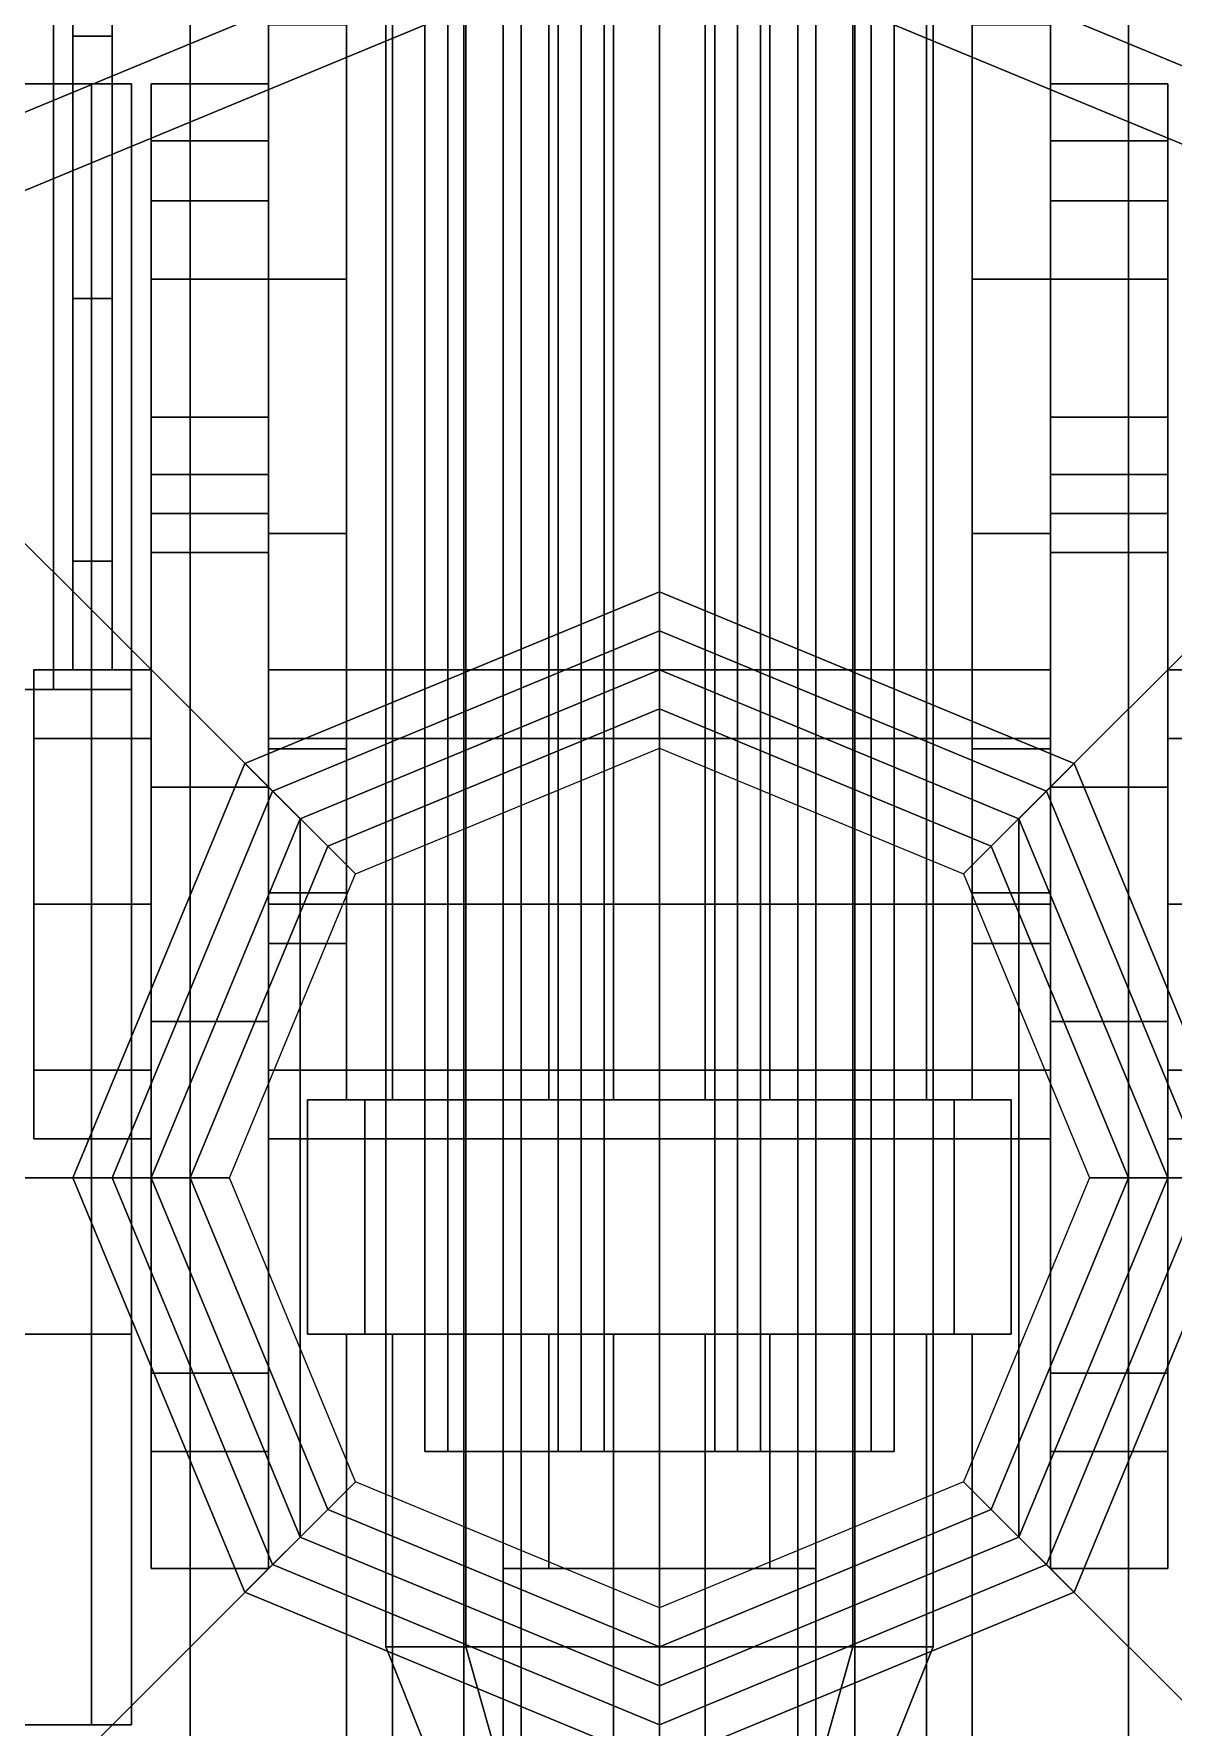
# Model space of a CAD drawing. Header units: millimetres. Extents: x -2.4 to 2.4, y -20 to 53.1.
# Drawn here: x -0.16 to 0.1314, y 14.0794 to 14.5128 of the extents above; entities that cross this region are included whole.
import ezdxf

# ---------------------------------------------------------------- set-up
doc = ezdxf.new("R2010")
doc.units = ezdxf.units.MM
for name, color, linetype in [('gun', 1, 'Continuous'), ('sleeve', 5, 'Continuous'), ('superstructure', 3, 'Continuous'), ('turret', 2, 'Continuous')]:
    doc.layers.add(name, color=color, linetype=linetype)

msp = doc.modelspace()

# ---------------------------------------------------------------- linework, layer by layer
for points in [[(-0.16, 17.09, -0.27), (-0.09, 17.09, -0.49), (-0.76, 12.85, -0.49), (-1.04, 12.85, -0.27)], [(-0.09, 17.09, -0.49), (-0.04, 17.09, -0.71), (-0.47, 12.85, -0.71), (-0.76, 12.85, -0.49)], [(-0.04, 17.09, -0.71), (-0.1, 17.09, -0.83), (-0.22, 12.85, -0.9), (-0.47, 12.85, -0.71)], [(-0.1, 17.09, -0.83), (-0.12, 17.09, -0.94), (-0.12, 12.85, -0.99), (-0.22, 12.85, -0.9)], [(-0.12, 17.09, -0.94), (0, 17.09, -1.07), (0, 12.85, -1.01), (-0.12, 12.85, -0.99)], [(0.12, 12.85, -0.99), (0, 12.85, -1.01), (0, 17.09, -1.07), (0.12, 17.09, -0.94)], [(0.76, 12.85, -0.49), (0.47, 12.85, -0.71), (0.04, 17.09, -0.71), (0.09, 17.09, -0.49)], [(0.47, 12.85, -0.71), (0.22, 12.85, -0.9), (0.1, 17.09, -0.83), (0.04, 17.09, -0.71)], [(1.04, 12.85, -0.27), (0.76, 12.85, -0.49), (0.09, 17.09, -0.49), (0.16, 17.09, -0.27)], [(0.22, 12.85, -0.9), (0.12, 12.85, -0.99), (0.12, 17.09, -0.94), (0.1, 17.09, -0.83)]]:
    msp.add_3dface(points)
at = {"color": 2}
for points in [[(0, 17.09, 1.44), (-0.5, 17.09, 1.44), (-0.67, 12.85, 1.55), (0, 12.85, 1.55)], [(0, 12.85, 1.55), (0.67, 12.85, 1.55), (0.5, 17.09, 1.44), (0, 17.09, 1.44)]]:
    msp.add_3dface(points, dxfattribs=at)
at = {"layer": 'gun'}
for points in [[(-0.05414, 14.15, 2.48586), (-0.06, 14.15, 2.5), (-0.06, 14.69, 2.5), (-0.05414, 14.69, 2.48586)], [(-0.06, 14.15, 2.5), (-0.05414, 14.15, 2.51414), (-0.05414, 14.69, 2.51414), (-0.06, 14.69, 2.5)], [(-0.04, 14.15, 2.48), (-0.05414, 14.15, 2.48586), (-0.05414, 14.69, 2.48586), (-0.04, 14.69, 2.48)], [(-0.05414, 14.15, 2.51414), (-0.04, 14.15, 2.52), (-0.04, 14.69, 2.52), (-0.05414, 14.69, 2.51414)], [(-0.03536, 14.05, 2.56464), (-0.05, 14.05, 2.6), (-0.05, 14.69, 2.6), (-0.03536, 14.69, 2.56464)], [(-0.05, 14.05, 2.6), (-0.03536, 14.05, 2.63536), (-0.03536, 14.69, 2.63536), (-0.05, 14.69, 2.6)], [(-0.02586, 14.15, 2.48586), (-0.04, 14.15, 2.48), (-0.04, 14.69, 2.48), (-0.02586, 14.69, 2.48586)], [(-0.04, 14.15, 2.52), (-0.02586, 14.15, 2.51414), (-0.02586, 14.69, 2.51414), (-0.04, 14.69, 2.52)], [(0, 14.05, 2.55), (-0.03536, 14.05, 2.56464), (-0.03536, 14.69, 2.56464), (0, 14.69, 2.55)], [(-0.03536, 14.05, 2.63536), (0, 14.05, 2.65), (0, 14.69, 2.65), (-0.03536, 14.69, 2.63536)], [(-0.02, 14.15, 2.5), (-0.02586, 14.15, 2.48586), (-0.02586, 14.69, 2.48586), (-0.02, 14.69, 2.5)], [(-0.02586, 14.15, 2.51414), (-0.02, 14.15, 2.5), (-0.02, 14.69, 2.5), (-0.02586, 14.69, 2.51414)], [(-0.01414, 14.15, 2.69586), (-0.02, 14.15, 2.71), (-0.02, 14.69, 2.71), (-0.01414, 14.69, 2.69586)], [(-0.02, 14.15, 2.71), (-0.01414, 14.15, 2.72414), (-0.01414, 14.69, 2.72414), (-0.02, 14.69, 2.71)], [(0, 14.15, 2.69), (-0.01414, 14.15, 2.69586), (-0.01414, 14.69, 2.69586), (0, 14.69, 2.69)], [(-0.01414, 14.15, 2.72414), (0, 14.15, 2.73), (0, 14.69, 2.73), (-0.01414, 14.69, 2.72414)], [(0.03536, 14.05, 2.56464), (0, 14.05, 2.55), (0, 14.69, 2.55), (0.03536, 14.69, 2.56464)], [(0, 14.05, 2.65), (0.03536, 14.05, 2.63536), (0.03536, 14.69, 2.63536), (0, 14.69, 2.65)], [(0.01414, 14.15, 2.69586), (0, 14.15, 2.69), (0, 14.69, 2.69), (0.01414, 14.69, 2.69586)], [(0, 14.15, 2.73), (0.01414, 14.15, 2.72414), (0.01414, 14.69, 2.72414), (0, 14.69, 2.73)], [(0.02, 14.15, 2.71), (0.01414, 14.15, 2.69586), (0.01414, 14.69, 2.69586), (0.02, 14.69, 2.71)], [(0.01414, 14.15, 2.72414), (0.02, 14.15, 2.71), (0.02, 14.69, 2.71), (0.01414, 14.69, 2.72414)], [(0.02586, 14.15, 2.48586), (0.02, 14.15, 2.5), (0.02, 14.69, 2.5), (0.02586, 14.69, 2.48586)], [(0.02, 14.15, 2.5), (0.02586, 14.15, 2.51414), (0.02586, 14.69, 2.51414), (0.02, 14.69, 2.5)], [(0.04, 14.15, 2.48), (0.02586, 14.15, 2.48586), (0.02586, 14.69, 2.48586), (0.04, 14.69, 2.48)], [(0.02586, 14.15, 2.51414), (0.04, 14.15, 2.52), (0.04, 14.69, 2.52), (0.02586, 14.69, 2.51414)], [(0.05, 14.05, 2.6), (0.03536, 14.05, 2.56464), (0.03536, 14.69, 2.56464), (0.05, 14.69, 2.6)], [(0.03536, 14.05, 2.63536), (0.05, 14.05, 2.6), (0.05, 14.69, 2.6), (0.03536, 14.69, 2.63536)], [(0.05414, 14.15, 2.48586), (0.04, 14.15, 2.48), (0.04, 14.69, 2.48), (0.05414, 14.69, 2.48586)], [(0.04, 14.15, 2.52), (0.05414, 14.15, 2.51414), (0.05414, 14.69, 2.51414), (0.04, 14.69, 2.52)], [(0.06, 14.15, 2.5), (0.05414, 14.15, 2.48586), (0.05414, 14.69, 2.48586), (0.06, 14.69, 2.5)], [(0.05414, 14.15, 2.51414), (0.06, 14.15, 2.5), (0.06, 14.69, 2.5), (0.05414, 14.69, 2.51414)]]:
    msp.add_3dface(points, dxfattribs=at)
at = {"layer": 'sleeve'}
for points in [[(-0.06828, 14.24, 2.47172), (-0.08, 14.24, 2.5), (-0.08, 14.69, 2.5), (-0.06828, 14.69, 2.47172)], [(-0.08, 14.24, 2.5), (-0.06828, 14.24, 2.52828), (-0.06828, 14.69, 2.52828), (-0.08, 14.69, 2.5)], [(-0.0495, 14.1, 2.5505), (-0.07, 14.1, 2.6), (-0.07, 14.69, 2.6), (-0.0495, 14.69, 2.5505)], [(-0.07, 14.1, 2.6), (-0.0495, 14.1, 2.6495), (-0.0495, 14.69, 2.6495), (-0.07, 14.69, 2.6)], [(-0.04, 14.24, 2.46), (-0.06828, 14.24, 2.47172), (-0.06828, 14.69, 2.47172), (-0.04, 14.69, 2.46)], [(-0.06828, 14.24, 2.52828), (-0.04, 14.24, 2.54), (-0.04, 14.69, 2.54), (-0.06828, 14.69, 2.52828)], [(0, 14.1, 2.53), (-0.0495, 14.1, 2.5505), (-0.0495, 14.69, 2.5505), (0, 14.69, 2.53)], [(-0.0495, 14.1, 2.6495), (0, 14.1, 2.67), (0, 14.69, 2.67), (-0.0495, 14.69, 2.6495)], [(-0.01172, 14.24, 2.47172), (-0.04, 14.24, 2.46), (-0.04, 14.69, 2.46), (-0.01172, 14.69, 2.47172)], [(-0.04, 14.24, 2.54), (-0.01172, 14.24, 2.52828), (-0.01172, 14.69, 2.52828), (-0.04, 14.69, 2.54)], [(-0.02828, 14.24, 2.68172), (-0.04, 14.24, 2.71), (-0.04, 14.69, 2.71), (-0.02828, 14.69, 2.68172)], [(-0.04, 14.24, 2.71), (-0.02828, 14.24, 2.73828), (-0.02828, 14.69, 2.73828), (-0.04, 14.69, 2.71)], [(0, 14.24, 2.67), (-0.02828, 14.24, 2.68172), (-0.02828, 14.69, 2.68172), (0, 14.69, 2.67)], [(-0.02828, 14.24, 2.73828), (0, 14.24, 2.75), (0, 14.69, 2.75), (-0.02828, 14.69, 2.73828)], [(0, 14.24, 2.5), (-0.01172, 14.24, 2.47172), (-0.01172, 14.69, 2.47172), (0, 14.69, 2.5)], [(-0.01172, 14.24, 2.52828), (0, 14.24, 2.5), (0, 14.69, 2.5), (-0.01172, 14.69, 2.52828)], [(0.01172, 14.24, 2.47172), (0, 14.24, 2.5), (0, 14.69, 2.5), (0.01172, 14.69, 2.47172)], [(0, 14.24, 2.5), (0.01172, 14.24, 2.52828), (0.01172, 14.69, 2.52828), (0, 14.69, 2.5)], [(0.02828, 14.24, 2.68172), (0, 14.24, 2.67), (0, 14.69, 2.67), (0.02828, 14.69, 2.68172)], [(0, 14.24, 2.75), (0.02828, 14.24, 2.73828), (0.02828, 14.69, 2.73828), (0, 14.69, 2.75)], [(0.0495, 14.1, 2.5505), (0, 14.1, 2.53), (0, 14.69, 2.53), (0.0495, 14.69, 2.5505)], [(0, 14.1, 2.67), (0.0495, 14.1, 2.6495), (0.0495, 14.69, 2.6495), (0, 14.69, 2.67)], [(0.04, 14.24, 2.46), (0.01172, 14.24, 2.47172), (0.01172, 14.69, 2.47172), (0.04, 14.69, 2.46)], [(0.01172, 14.24, 2.52828), (0.04, 14.24, 2.54), (0.04, 14.69, 2.54), (0.01172, 14.69, 2.52828)], [(0.04, 14.24, 2.71), (0.02828, 14.24, 2.68172), (0.02828, 14.69, 2.68172), (0.04, 14.69, 2.71)], [(0.02828, 14.24, 2.73828), (0.04, 14.24, 2.71), (0.04, 14.69, 2.71), (0.02828, 14.69, 2.73828)], [(0.06828, 14.24, 2.47172), (0.04, 14.24, 2.46), (0.04, 14.69, 2.46), (0.06828, 14.69, 2.47172)], [(0.04, 14.24, 2.54), (0.06828, 14.24, 2.52828), (0.06828, 14.69, 2.52828), (0.04, 14.69, 2.54)], [(0.07, 14.1, 2.6), (0.0495, 14.1, 2.5505), (0.0495, 14.69, 2.5505), (0.07, 14.69, 2.6)], [(0.0495, 14.1, 2.6495), (0.07, 14.1, 2.6), (0.07, 14.69, 2.6), (0.0495, 14.69, 2.6495)], [(0.08, 14.24, 2.5), (0.06828, 14.24, 2.47172), (0.06828, 14.69, 2.47172), (0.08, 14.69, 2.5)], [(0.06828, 14.24, 2.52828), (0.08, 14.24, 2.5), (0.08, 14.69, 2.5), (0.06828, 14.69, 2.52828)], [(-0.1, 14.60706, 2.49494), (-0.1, 14.45, 2.61), (-0.08, 14.45, 2.61), (-0.08, 14.60706, 2.49494)], [(-0.1, 14.57021, 2.43979), (-0.1, 14.38494, 2.40294), (-0.1, 14.32979, 2.43979), (-0.1, 14.60706, 2.49494)], [(-0.1, 14.60706, 2.49494), (-0.1, 14.32979, 2.43979), (-0.1, 14.29294, 2.49494), (-0.1, 14.45, 2.61)], [(-0.08, 14.28, 2.52), (-0.08, 14.60706, 2.49494), (-0.08, 14.45, 2.61)], [(-0.08, 14.29294, 2.49494), (-0.08, 14.57021, 2.43979), (-0.08, 14.60706, 2.49494), (-0.08, 14.28, 2.52)], [(0.08, 14.60706, 2.49494), (0.08, 14.45, 2.61), (0.1, 14.45, 2.61), (0.1, 14.60706, 2.49494)], [(0.08, 14.57021, 2.43979), (0.08, 14.38494, 2.40294), (0.08, 14.32979, 2.43979), (0.08, 14.60706, 2.49494)], [(0.08, 14.60706, 2.49494), (0.08, 14.32979, 2.43979), (0.08, 14.29294, 2.49494), (0.08, 14.45, 2.61)], [(0.1, 14.28, 2.52), (0.1, 14.60706, 2.49494), (0.1, 14.45, 2.61)], [(0.1, 14.29294, 2.49494), (0.1, 14.57021, 2.43979), (0.1, 14.60706, 2.49494), (0.1, 14.28, 2.52)], [(-0.1, 14.51506, 2.40294), (-0.1, 14.45, 2.39), (-0.1, 14.38494, 2.40294), (-0.1, 14.57021, 2.43979)], [(-0.08, 14.32979, 2.43979), (-0.08, 14.51506, 2.40294), (-0.08, 14.57021, 2.43979), (-0.08, 14.29294, 2.49494)], [(0.08, 14.51506, 2.40294), (0.08, 14.45, 2.39), (0.08, 14.38494, 2.40294), (0.08, 14.57021, 2.43979)], [(0.1, 14.32979, 2.43979), (0.1, 14.51506, 2.40294), (0.1, 14.57021, 2.43979), (0.1, 14.29294, 2.49494)], [(-0.15, 14.51218, 2.54282), (-0.15, 14.445, 2.515), (-0.15, 14.37782, 2.54282), (-0.15, 14.54, 2.61)], [(-0.15, 14.54, 2.61), (-0.15, 14.37782, 2.54282), (-0.15, 14.35, 2.61), (-0.15, 14.51218, 2.67718)], [(-0.15, 14.51218, 2.54282), (-0.15, 14.54, 2.61), (-0.14, 14.54, 2.61), (-0.14, 14.51218, 2.54282)], [(-0.15, 14.54, 2.61), (-0.15, 14.51218, 2.67718), (-0.14, 14.51218, 2.67718), (-0.14, 14.54, 2.61)], [(-0.14, 14.35, 2.61), (-0.14, 14.51218, 2.54282), (-0.14, 14.54, 2.61), (-0.14, 14.37782, 2.67718)], [(-0.14, 14.37782, 2.67718), (-0.14, 14.54, 2.61), (-0.14, 14.51218, 2.67718), (-0.14, 14.445, 2.705)], [(-0.1, 14.45, 2.39), (-0.1, 14.51506, 2.40294), (-0.08, 14.51506, 2.40294), (-0.08, 14.45, 2.39)], [(-0.08, 14.38494, 2.40294), (-0.08, 14.45, 2.39), (-0.08, 14.51506, 2.40294), (-0.08, 14.32979, 2.43979)], [(0.08, 14.45, 2.39), (0.08, 14.51506, 2.40294), (0.1, 14.51506, 2.40294), (0.1, 14.45, 2.39)], [(0.1, 14.38494, 2.40294), (0.1, 14.45, 2.39), (0.1, 14.51506, 2.40294), (0.1, 14.32979, 2.43979)], [(-0.15, 14.51218, 2.67718), (-0.15, 14.35, 2.61), (-0.15, 14.37782, 2.67718), (-0.15, 14.445, 2.705)], [(-0.15, 14.445, 2.515), (-0.15, 14.51218, 2.54282), (-0.14, 14.51218, 2.54282), (-0.14, 14.445, 2.515)], [(-0.15, 14.51218, 2.67718), (-0.15, 14.445, 2.705), (-0.14, 14.445, 2.705), (-0.14, 14.51218, 2.67718)], [(-0.14, 14.37782, 2.54282), (-0.14, 14.445, 2.515), (-0.14, 14.51218, 2.54282), (-0.14, 14.35, 2.61)], [(-0.1, 14.45, 2.61), (-0.1, 14.28, 2.52), (-0.08, 14.28, 2.52), (-0.08, 14.45, 2.61)], [(-0.1, 14.38494, 2.40294), (-0.1, 14.45, 2.39), (-0.08, 14.45, 2.39), (-0.08, 14.38494, 2.40294)], [(-0.1, 14.45, 2.61), (-0.1, 14.29294, 2.49494), (-0.1, 14.28, 2.52)], [(0.08, 14.45, 2.61), (0.08, 14.28, 2.52), (0.1, 14.28, 2.52), (0.1, 14.45, 2.61)], [(0.08, 14.38494, 2.40294), (0.08, 14.45, 2.39), (0.1, 14.45, 2.39), (0.1, 14.38494, 2.40294)], [(0.08, 14.45, 2.61), (0.08, 14.29294, 2.49494), (0.08, 14.28, 2.52)], [(-0.15, 14.37782, 2.54282), (-0.15, 14.445, 2.515), (-0.14, 14.445, 2.515), (-0.14, 14.37782, 2.54282)], [(-0.15, 14.445, 2.705), (-0.15, 14.37782, 2.67718), (-0.14, 14.37782, 2.67718), (-0.14, 14.445, 2.705)], [(-0.1, 14.32979, 2.43979), (-0.1, 14.38494, 2.40294), (-0.08, 14.38494, 2.40294), (-0.08, 14.32979, 2.43979)], [(0.08, 14.32979, 2.43979), (0.08, 14.38494, 2.40294), (0.1, 14.38494, 2.40294), (0.1, 14.32979, 2.43979)], [(-0.15, 14.35, 2.61), (-0.15, 14.37782, 2.54282), (-0.14, 14.37782, 2.54282), (-0.14, 14.35, 2.61)], [(-0.15, 14.37782, 2.67718), (-0.15, 14.35, 2.61), (-0.14, 14.35, 2.61), (-0.14, 14.37782, 2.67718)], [(-0.1, 14.29294, 2.49494), (-0.1, 14.32979, 2.43979), (-0.08, 14.32979, 2.43979), (-0.08, 14.29294, 2.49494)], [(0.08, 14.29294, 2.49494), (0.08, 14.32979, 2.43979), (0.1, 14.32979, 2.43979), (0.1, 14.29294, 2.49494)], [(-0.1, 14.28, 2.52), (-0.1, 14.29294, 2.49494), (-0.08, 14.29294, 2.49494), (-0.08, 14.28, 2.52)], [(0.08, 14.28, 2.52), (0.08, 14.29294, 2.49494), (0.1, 14.29294, 2.49494), (0.1, 14.28, 2.52)], [(-0.08, 14.24, 2.5), (-0.06828, 14.24, 2.47172), (-0.07536, 14.24, 2.46464), (-0.09, 14.24, 2.5)], [(-0.06828, 14.24, 2.52828), (-0.08, 14.24, 2.5), (-0.09, 14.24, 2.5), (-0.07, 14.24, 2.6)], [(-0.09, 14.18, 2.5), (-0.07, 14.18, 2.6), (-0.07, 14.24, 2.6), (-0.09, 14.24, 2.5)], [(-0.07536, 14.18, 2.46464), (-0.09, 14.18, 2.5), (-0.09, 14.24, 2.5), (-0.07536, 14.24, 2.46464)], [(-0.06828, 14.24, 2.47172), (-0.04, 14.24, 2.46), (-0.04, 14.24, 2.45), (-0.07536, 14.24, 2.46464)], [(-0.04, 14.18, 2.45), (-0.07536, 14.18, 2.46464), (-0.07536, 14.24, 2.46464), (-0.04, 14.24, 2.45)], [(-0.0495, 14.24, 2.5505), (-0.06828, 14.24, 2.52828), (-0.06828, 14.24, 2.52828), (-0.07, 14.24, 2.6)], [(-0.04, 14.24, 2.54), (-0.06828, 14.24, 2.52828), (-0.06828, 14.24, 2.52828), (-0.0495, 14.24, 2.5505)], [(-0.05, 14.24, 2.64828), (-0.05, 14.24, 2.71), (-0.05, 14.24, 2.71), (-0.0495, 14.24, 2.6495)], [(-0.0495, 14.24, 2.6495), (-0.05, 14.24, 2.71), (-0.04, 14.24, 2.71), (-0.02828, 14.24, 2.68172)], [(-0.05, 14.24, 2.71), (-0.03536, 14.24, 2.74536), (-0.02828, 14.24, 2.73828), (-0.04, 14.24, 2.71)], [(-0.05, 14.18, 2.64828), (-0.05, 14.18, 2.71), (-0.05, 14.24, 2.71), (-0.05, 14.24, 2.64828)], [(-0.05, 14.18, 2.71), (-0.03536, 14.18, 2.74536), (-0.03536, 14.24, 2.74536), (-0.05, 14.24, 2.71)], [(-0.0495, 14.24, 2.6495), (-0.02828, 14.24, 2.68172), (-0.02828, 14.24, 2.68172), (0, 14.24, 2.67)], [(-0.04, 14.24, 2.46), (-0.01172, 14.24, 2.47172), (-0.01172, 14.24, 2.47172), (-0.04, 14.24, 2.45)], [(0.04, 14.18, 2.45), (-0.04, 14.18, 2.45), (-0.04, 14.24, 2.45), (0.04, 14.24, 2.45)], [(-0.03536, 14.24, 2.74536), (0, 14.24, 2.76), (0, 14.24, 2.75), (-0.02828, 14.24, 2.73828)], [(-0.03536, 14.18, 2.74536), (0, 14.18, 2.76), (0, 14.24, 2.76), (-0.03536, 14.24, 2.74536)], [(0.02828, 14.24, 2.68172), (0.0495, 14.24, 2.6495), (0, 14.24, 2.67), (0.02828, 14.24, 2.68172)], [(0, 14.24, 2.76), (0.03536, 14.24, 2.74536), (0.02828, 14.24, 2.73828), (0, 14.24, 2.75)], [(0, 14.18, 2.76), (0.03536, 14.18, 2.74536), (0.03536, 14.24, 2.74536), (0, 14.24, 2.76)], [(0.04, 14.24, 2.45), (0.01172, 14.24, 2.47172), (0.01172, 14.24, 2.47172), (0.04, 14.24, 2.46)], [(0.05, 14.24, 2.71), (0.0495, 14.24, 2.6495), (0.02828, 14.24, 2.68172), (0.04, 14.24, 2.71)], [(0.03536, 14.24, 2.74536), (0.05, 14.24, 2.71), (0.04, 14.24, 2.71), (0.02828, 14.24, 2.73828)], [(0.03536, 14.18, 2.74536), (0.05, 14.18, 2.71), (0.05, 14.24, 2.71), (0.03536, 14.24, 2.74536)], [(0.0495, 14.24, 2.5505), (0.06828, 14.24, 2.52828), (0.04, 14.24, 2.54)], [(0.07536, 14.24, 2.46464), (0.04, 14.24, 2.45), (0.04, 14.24, 2.46), (0.06828, 14.24, 2.47172)], [(0.07536, 14.18, 2.46464), (0.04, 14.18, 2.45), (0.04, 14.24, 2.45), (0.07536, 14.24, 2.46464)], [(0.05, 14.24, 2.71), (0.05, 14.24, 2.64828), (0.0495, 14.24, 2.6495), (0.05, 14.24, 2.71)], [(0.05, 14.18, 2.71), (0.05, 14.18, 2.64828), (0.05, 14.24, 2.64828), (0.05, 14.24, 2.71)], [(0.07, 14.24, 2.6), (0.09, 14.24, 2.5), (0.08, 14.24, 2.5), (0.06828, 14.24, 2.52828)], [(0.09, 14.24, 2.5), (0.07536, 14.24, 2.46464), (0.06828, 14.24, 2.47172), (0.08, 14.24, 2.5)], [(0.07, 14.18, 2.6), (0.09, 14.18, 2.5), (0.09, 14.24, 2.5), (0.07, 14.24, 2.6)], [(0.09, 14.18, 2.5), (0.07536, 14.18, 2.46464), (0.07536, 14.24, 2.46464), (0.09, 14.24, 2.5)], [(-0.09, 14.18, 2.5), (-0.07536, 14.18, 2.46464), (-0.06828, 14.18, 2.47172), (-0.08, 14.18, 2.5)], [(-0.07, 14.18, 2.6), (-0.09, 14.18, 2.5), (-0.08, 14.18, 2.5), (-0.06828, 14.18, 2.52828)], [(-0.06828, 14.04, 2.47172), (-0.08, 14.04, 2.5), (-0.08, 14.18, 2.5), (-0.06828, 14.18, 2.47172)], [(-0.08, 14.04, 2.5), (-0.06828, 14.04, 2.52828), (-0.06828, 14.18, 2.52828), (-0.08, 14.18, 2.5)], [(-0.07536, 14.18, 2.46464), (-0.04, 14.18, 2.45), (-0.04, 14.18, 2.46), (-0.06828, 14.18, 2.47172)], [(-0.04, 14.04, 2.46), (-0.06828, 14.04, 2.47172), (-0.06828, 14.18, 2.47172), (-0.04, 14.18, 2.46)], [(-0.06828, 14.04, 2.52828), (-0.04, 14.04, 2.54), (-0.04, 14.18, 2.54), (-0.06828, 14.18, 2.52828)], [(-0.0495, 14.18, 2.5505), (-0.06828, 14.18, 2.52828), (-0.04, 14.18, 2.54)], [(-0.03536, 14.18, 2.74536), (-0.05, 14.18, 2.71), (-0.04, 14.18, 2.71), (-0.02828, 14.18, 2.73828)], [(-0.05, 14.18, 2.71), (-0.0495, 14.18, 2.6495), (-0.02828, 14.18, 2.68172), (-0.04, 14.18, 2.71)], [(-0.05, 14.18, 2.71), (-0.05, 14.18, 2.64828), (-0.0495, 14.18, 2.6495), (-0.05, 14.18, 2.71)], [(-0.02828, 14.18, 2.68172), (-0.0495, 14.18, 2.6495), (0, 14.18, 2.67), (-0.02828, 14.18, 2.68172)], [(-0.01172, 14.04, 2.47172), (-0.04, 14.04, 2.46), (-0.04, 14.18, 2.46), (-0.01172, 14.18, 2.47172)], [(-0.04, 14.04, 2.54), (-0.01172, 14.04, 2.52828), (-0.01172, 14.18, 2.52828), (-0.04, 14.18, 2.54)], [(-0.02828, 14.12, 2.68172), (-0.04, 14.12, 2.71), (-0.04, 14.18, 2.71), (-0.02828, 14.18, 2.68172)], [(-0.04, 14.12, 2.71), (-0.02828, 14.12, 2.73828), (-0.02828, 14.18, 2.73828), (-0.04, 14.18, 2.71)], [(-0.04, 14.18, 2.45), (-0.01172, 14.18, 2.47172), (-0.01172, 14.18, 2.47172), (-0.04, 14.18, 2.46)], [(0, 14.18, 2.76), (-0.03536, 14.18, 2.74536), (-0.02828, 14.18, 2.73828), (0, 14.18, 2.75)], [(0, 14.12, 2.67), (-0.02828, 14.12, 2.68172), (-0.02828, 14.18, 2.68172), (0, 14.18, 2.67)], [(-0.02828, 14.12, 2.73828), (0, 14.12, 2.75), (0, 14.18, 2.75), (-0.02828, 14.18, 2.73828)], [(0, 14.04, 2.5), (-0.01172, 14.04, 2.47172), (-0.01172, 14.18, 2.47172), (0, 14.18, 2.5)], [(-0.01172, 14.04, 2.52828), (0, 14.04, 2.5), (0, 14.18, 2.5), (-0.01172, 14.18, 2.52828)], [(0.01172, 14.04, 2.47172), (0, 14.04, 2.5), (0, 14.18, 2.5), (0.01172, 14.18, 2.47172)], [(0, 14.04, 2.5), (0.01172, 14.04, 2.52828), (0.01172, 14.18, 2.52828), (0, 14.18, 2.5)], [(0.02828, 14.12, 2.68172), (0, 14.12, 2.67), (0, 14.18, 2.67), (0.02828, 14.18, 2.68172)], [(0, 14.12, 2.75), (0.02828, 14.12, 2.73828), (0.02828, 14.18, 2.73828), (0, 14.18, 2.75)], [(0.03536, 14.18, 2.74536), (0, 14.18, 2.76), (0, 14.18, 2.75), (0.02828, 14.18, 2.73828)], [(0.0495, 14.18, 2.6495), (0.02828, 14.18, 2.68172), (0.02828, 14.18, 2.68172), (0, 14.18, 2.67)], [(0.04, 14.04, 2.46), (0.01172, 14.04, 2.47172), (0.01172, 14.18, 2.47172), (0.04, 14.18, 2.46)], [(0.01172, 14.04, 2.52828), (0.04, 14.04, 2.54), (0.04, 14.18, 2.54), (0.01172, 14.18, 2.52828)], [(0.04, 14.18, 2.46), (0.01172, 14.18, 2.47172), (0.01172, 14.18, 2.47172), (0.04, 14.18, 2.45)], [(0.04, 14.12, 2.71), (0.02828, 14.12, 2.68172), (0.02828, 14.18, 2.68172), (0.04, 14.18, 2.71)], [(0.02828, 14.12, 2.73828), (0.04, 14.12, 2.71), (0.04, 14.18, 2.71), (0.02828, 14.18, 2.73828)], [(0.05, 14.18, 2.71), (0.03536, 14.18, 2.74536), (0.02828, 14.18, 2.73828), (0.04, 14.18, 2.71)], [(0.0495, 14.18, 2.6495), (0.05, 14.18, 2.71), (0.04, 14.18, 2.71), (0.02828, 14.18, 2.68172)], [(0.06828, 14.04, 2.47172), (0.04, 14.04, 2.46), (0.04, 14.18, 2.46), (0.06828, 14.18, 2.47172)], [(0.04, 14.04, 2.54), (0.06828, 14.04, 2.52828), (0.06828, 14.18, 2.52828), (0.04, 14.18, 2.54)], [(0.04, 14.18, 2.54), (0.06828, 14.18, 2.52828), (0.06828, 14.18, 2.52828), (0.0495, 14.18, 2.5505)], [(0.06828, 14.18, 2.47172), (0.04, 14.18, 2.46), (0.04, 14.18, 2.45), (0.07536, 14.18, 2.46464)], [(0.05, 14.18, 2.64828), (0.05, 14.18, 2.71), (0.05, 14.18, 2.71), (0.0495, 14.18, 2.6495)], [(0.0495, 14.18, 2.5505), (0.06828, 14.18, 2.52828), (0.06828, 14.18, 2.52828), (0.07, 14.18, 2.6)], [(0.08, 14.04, 2.5), (0.06828, 14.04, 2.47172), (0.06828, 14.18, 2.47172), (0.08, 14.18, 2.5)], [(0.06828, 14.04, 2.52828), (0.08, 14.04, 2.5), (0.08, 14.18, 2.5), (0.06828, 14.18, 2.52828)], [(0.06828, 14.18, 2.52828), (0.08, 14.18, 2.5), (0.09, 14.18, 2.5), (0.07, 14.18, 2.6)], [(0.08, 14.18, 2.5), (0.06828, 14.18, 2.47172), (0.07536, 14.18, 2.46464), (0.09, 14.18, 2.5)], [(-0.04, 14.12, 2.71), (-0.02828, 14.12, 2.68172), (0, 14.12, 2.67), (-0.02828, 14.12, 2.73828)], [(-0.02828, 14.12, 2.73828), (0, 14.12, 2.67), (0.02828, 14.12, 2.68172), (0, 14.12, 2.75)], [(0, 14.12, 2.75), (0.02828, 14.12, 2.68172), (0.04, 14.12, 2.71), (0.02828, 14.12, 2.73828)], [(-0.0495, 14.1, 2.6495), (-0.07, 14.1, 2.6), (-0.05, 14.05, 2.6), (-0.03536, 14.05, 2.63536)], [(-0.07, 14.1, 2.6), (-0.0495, 14.1, 2.5505), (-0.03536, 14.05, 2.56464), (-0.05, 14.05, 2.6)], [(0, 14.1, 2.67), (-0.0495, 14.1, 2.6495), (-0.03536, 14.05, 2.63536), (0, 14.05, 2.65)], [(-0.0495, 14.1, 2.5505), (0, 14.1, 2.53), (0, 14.05, 2.55), (-0.03536, 14.05, 2.56464)], [(0.0495, 14.1, 2.6495), (0, 14.1, 2.67), (0, 14.05, 2.65), (0.03536, 14.05, 2.63536)], [(0, 14.1, 2.53), (0.0495, 14.1, 2.5505), (0.03536, 14.05, 2.56464), (0, 14.05, 2.55)], [(0.07, 14.1, 2.6), (0.0495, 14.1, 2.6495), (0.03536, 14.05, 2.63536), (0.05, 14.05, 2.6)], [(0.0495, 14.1, 2.5505), (0.07, 14.1, 2.6), (0.05, 14.05, 2.6), (0.03536, 14.05, 2.56464)]]:
    msp.add_3dface(points, dxfattribs=at)
at = {"layer": 'superstructure'}
for points in [[(0, 14.62, 1.61), (-0.2, 14.56641, 1.61), (-0.24042, 14.46042, 1.61), (0, 14.56, 1.61)], [(0.2, 14.56641, 1.61), (0, 14.62, 1.61), (0, 14.56, 1.61), (0.24042, 14.46042, 1.61)], [(0, 14.56, 1.61), (-0.24042, 14.46042, 1.61), (-0.22627, 14.44627, 1.64), (0, 14.54, 1.64)], [(0.24042, 14.46042, 1.61), (0, 14.56, 1.61), (0, 14.54, 1.64), (0.22627, 14.44627, 1.64)], [(0, 14.54, 1.64), (-0.22627, 14.44627, 1.64), (-0.08485, 14.30485, 2.16), (0, 14.34, 2.16)], [(0.22627, 14.44627, 1.64), (0, 14.54, 1.64), (0, 14.34, 2.16), (0.08485, 14.30485, 2.16)], [(-0.22627, 14.44627, 1.64), (-0.32, 14.22, 1.64), (-0.12, 14.22, 2.16), (-0.08485, 14.30485, 2.16)], [(0.32, 14.22, 1.64), (0.22627, 14.44627, 1.64), (0.08485, 14.30485, 2.16), (0.12, 14.22, 2.16)], [(0, 14.34, 2.16), (-0.08485, 14.30485, 2.16), (-0.07778, 14.29778, 2.27), (0, 14.33, 2.27)], [(0.08485, 14.30485, 2.16), (0, 14.34, 2.16), (0, 14.33, 2.27), (0.07778, 14.29778, 2.27)], [(-0.08485, 14.30485, 2.16), (-0.12, 14.22, 2.16), (-0.11, 14.22, 2.27), (-0.07778, 14.29778, 2.27)], [(0.12, 14.22, 2.16), (0.08485, 14.30485, 2.16), (0.07778, 14.29778, 2.27), (0.11, 14.22, 2.27)], [(-0.32, 14.22, 1.64), (-0.22627, 13.99373, 1.64), (-0.08485, 14.13515, 2.16), (-0.12, 14.22, 2.16)], [(-0.12, 14.22, 2.16), (-0.08485, 14.13515, 2.16), (-0.07778, 14.14222, 2.27), (-0.11, 14.22, 2.27)], [(0.08485, 14.13515, 2.16), (0.12, 14.22, 2.16), (0.11, 14.22, 2.27), (0.07778, 14.14222, 2.27)], [(0.22627, 13.99373, 1.64), (0.32, 14.22, 1.64), (0.12, 14.22, 2.16), (0.08485, 14.13515, 2.16)], [(-0.08485, 14.13515, 2.16), (0, 14.1, 2.16), (0, 14.11, 2.27), (-0.07778, 14.14222, 2.27)], [(0, 14.1, 2.16), (0.08485, 14.13515, 2.16), (0.07778, 14.14222, 2.27), (0, 14.11, 2.27)], [(-0.22627, 13.99373, 1.64), (0, 13.9, 1.64), (0, 14.1, 2.16), (-0.08485, 14.13515, 2.16)], [(0, 13.9, 1.64), (0.22627, 13.99373, 1.64), (0.08485, 14.13515, 2.16), (0, 14.1, 2.16)]]:
    msp.add_3dface(points, dxfattribs=at)
at = {"layer": 'turret'}
for points in [[(-0.155, 14.65, 2.305), (-0.17, 14.65, 2.32), (-0.17, 14.345, 2.32), (-0.155, 14.345, 2.305)], [(-0.17, 14.65, 2.29), (-0.155, 14.65, 2.305), (-0.155, 14.345, 2.305), (-0.17, 14.345, 2.29)], [(-0.19475, 14.5, 2.38025), (-0.17, 14.5, 2.44), (-0.14525, 14.5, 2.42975), (-0.17, 14.5, 2.37)], [(-0.17, 14.5, 2.37), (-0.14525, 14.5, 2.42975), (-0.135, 14.5, 2.405), (-0.14525, 14.5, 2.38025)], [(-0.14525, 14.18, 2.38025), (-0.17, 14.18, 2.37), (-0.17, 14.5, 2.37), (-0.14525, 14.5, 2.38025)], [(-0.17, 14.18, 2.44), (-0.14525, 14.18, 2.42975), (-0.14525, 14.5, 2.42975), (-0.17, 14.5, 2.44)], [(-0.135, 14.18, 2.405), (-0.14525, 14.18, 2.38025), (-0.14525, 14.5, 2.38025), (-0.135, 14.5, 2.405)], [(-0.14525, 14.18, 2.42975), (-0.135, 14.18, 2.405), (-0.135, 14.5, 2.405), (-0.14525, 14.5, 2.42975)], [(-0.13, 14.48536, 2.64536), (-0.13, 14.5, 2.61), (-0.13, 14.4, 2.61), (-0.13, 14.41464, 2.64536)], [(-0.13, 14.5, 2.61), (-0.13, 14.48536, 2.64536), (-0.1, 14.48536, 2.64536), (-0.1, 14.5, 2.61)], [(-0.1, 14.5, 2.61), (-0.1, 14.5, 2.59), (-0.13, 14.5, 2.59), (-0.13, 14.5, 2.61)], [(-0.13, 14.5, 2.61), (-0.13, 14.5, 2.59), (-0.13, 14.39, 2.59), (-0.13, 14.4, 2.61)], [(-0.1, 14.5, 2.59), (-0.1, 14.47, 2.54), (-0.13, 14.47, 2.54), (-0.13, 14.5, 2.59)], [(-0.13, 14.5, 2.59), (-0.13, 14.47, 2.54), (-0.13, 14.26, 2.54), (-0.13, 14.39, 2.59)], [(-0.1, 14.4, 2.61), (-0.1, 14.5, 2.61), (-0.1, 14.48536, 2.64536), (-0.1, 14.41464, 2.64536)], [(-0.1, 14.39, 2.59), (-0.1, 14.5, 2.59), (-0.1, 14.5, 2.61), (-0.1, 14.4, 2.61)], [(-0.1, 14.26, 2.54), (-0.1, 14.47, 2.54), (-0.1, 14.5, 2.59), (-0.1, 14.39, 2.59)], [(0.1, 14.48536, 2.64536), (0.1, 14.5, 2.61), (0.1, 14.4, 2.61), (0.1, 14.41464, 2.64536)], [(0.1, 14.5, 2.61), (0.1, 14.48536, 2.64536), (0.13, 14.48536, 2.64536), (0.13, 14.5, 2.61)], [(0.1, 14.5, 2.61), (0.1, 14.5, 2.59), (0.1, 14.39, 2.59), (0.1, 14.4, 2.61)], [(0.13, 14.5, 2.61), (0.13, 14.5, 2.59), (0.1, 14.5, 2.59), (0.1, 14.5, 2.61)], [(0.1, 14.5, 2.59), (0.1, 14.47, 2.54), (0.1, 14.26, 2.54), (0.1, 14.39, 2.59)], [(0.13, 14.5, 2.59), (0.13, 14.47, 2.54), (0.1, 14.47, 2.54), (0.1, 14.5, 2.59)], [(0.13, 14.4, 2.61), (0.13, 14.5, 2.61), (0.13, 14.48536, 2.64536), (0.13, 14.41464, 2.64536)], [(0.13, 14.39, 2.59), (0.13, 14.5, 2.59), (0.13, 14.5, 2.61), (0.13, 14.4, 2.61)], [(0.13, 14.26, 2.54), (0.13, 14.47, 2.54), (0.13, 14.5, 2.59), (0.13, 14.39, 2.59)], [(-0.13, 14.45, 2.66), (-0.13, 14.48536, 2.64536), (-0.13, 14.41464, 2.64536), (-0.13, 14.45, 2.66)], [(-0.13, 14.48536, 2.64536), (-0.13, 14.45, 2.66), (-0.1, 14.45, 2.66), (-0.1, 14.48536, 2.64536)], [(-0.1, 14.41464, 2.64536), (-0.1, 14.48536, 2.64536), (-0.1, 14.45, 2.66)], [(0.1, 14.45, 2.66), (0.1, 14.48536, 2.64536), (0.1, 14.41464, 2.64536), (0.1, 14.45, 2.66)], [(0.1, 14.48536, 2.64536), (0.1, 14.45, 2.66), (0.13, 14.45, 2.66), (0.13, 14.48536, 2.64536)], [(0.13, 14.41464, 2.64536), (0.13, 14.48536, 2.64536), (0.13, 14.45, 2.66)], [(-0.13, 14.47, 2.54), (-0.13, 14.47, 2.54), (-0.13, 14.17, 2.49), (-0.13, 14.26, 2.54)], [(-0.13, 14.47, 2.54), (-0.13, 14.38, 2.47), (-0.13, 14.15, 2.47), (-0.13, 14.17, 2.49)], [(-0.1, 14.47, 2.54), (-0.1, 14.38, 2.47), (-0.13, 14.38, 2.47), (-0.13, 14.47, 2.54)], [(-0.1, 14.17, 2.49), (-0.1, 14.47, 2.54), (-0.1, 14.47, 2.54), (-0.1, 14.26, 2.54)], [(-0.1, 14.15, 2.47), (-0.1, 14.38, 2.47), (-0.1, 14.47, 2.54), (-0.1, 14.17, 2.49)], [(0.1, 14.47, 2.54), (0.1, 14.47, 2.54), (0.1, 14.17, 2.49), (0.1, 14.26, 2.54)], [(0.1, 14.47, 2.54), (0.1, 14.38, 2.47), (0.1, 14.15, 2.47), (0.1, 14.17, 2.49)], [(0.13, 14.47, 2.54), (0.13, 14.38, 2.47), (0.1, 14.38, 2.47), (0.1, 14.47, 2.54)], [(0.13, 14.17, 2.49), (0.13, 14.47, 2.54), (0.13, 14.47, 2.54), (0.13, 14.26, 2.54)], [(0.13, 14.15, 2.47), (0.13, 14.38, 2.47), (0.13, 14.47, 2.54), (0.13, 14.17, 2.49)], [(-0.13, 14.45, 2.66), (-0.13, 14.41464, 2.64536), (-0.1, 14.41464, 2.64536), (-0.1, 14.45, 2.66)], [(0.1, 14.45, 2.66), (0.1, 14.41464, 2.64536), (0.13, 14.41464, 2.64536), (0.13, 14.45, 2.66)], [(-0.13, 14.41464, 2.64536), (-0.13, 14.4, 2.61), (-0.1, 14.4, 2.61), (-0.1, 14.41464, 2.64536)], [(0.1, 14.41464, 2.64536), (0.1, 14.4, 2.61), (0.13, 14.4, 2.61), (0.13, 14.41464, 2.64536)], [(-0.13, 14.4, 2.61), (-0.13, 14.39, 2.59), (-0.1, 14.39, 2.59), (-0.1, 14.4, 2.61)], [(0.1, 14.4, 2.61), (0.1, 14.39, 2.59), (0.13, 14.39, 2.59), (0.13, 14.4, 2.61)], [(-0.13, 14.39, 2.59), (-0.13, 14.26, 2.54), (-0.1, 14.26, 2.54), (-0.1, 14.39, 2.59)], [(0.1, 14.39, 2.59), (0.1, 14.26, 2.54), (0.13, 14.26, 2.54), (0.13, 14.39, 2.59)], [(-0.1, 14.38, 2.47), (-0.1, 14.32, 2.42), (-0.13, 14.32, 2.42), (-0.13, 14.38, 2.47)], [(-0.13, 14.38, 2.47), (-0.13, 14.32, 2.42), (-0.13, 14.12, 2.42), (-0.13, 14.15, 2.47)], [(-0.1, 14.12, 2.42), (-0.1, 14.32, 2.42), (-0.1, 14.38, 2.47), (-0.1, 14.15, 2.47)], [(0.1, 14.38, 2.47), (0.1, 14.32, 2.42), (0.1, 14.12, 2.42), (0.1, 14.15, 2.47)], [(0.13, 14.38, 2.47), (0.13, 14.32, 2.42), (0.1, 14.32, 2.42), (0.1, 14.38, 2.47)], [(0.13, 14.12, 2.42), (0.13, 14.32, 2.42), (0.13, 14.38, 2.47), (0.13, 14.15, 2.47)], [(0, 14.36, 2.27), (-0.09899, 14.31899, 2.27), (-0.10607, 14.32607, 2.29), (0, 14.37, 2.29)], [(0, 14.37, 2.29), (-0.10607, 14.32607, 2.29), (-0.10607, 14.32607, 2.32), (0, 14.37, 2.32)], [(-0.09899, 14.31899, 2.34), (0, 14.36, 2.34), (0, 14.37, 2.32), (-0.10607, 14.32607, 2.32)], [(0.09899, 14.31899, 2.27), (0, 14.36, 2.27), (0, 14.37, 2.29), (0.10607, 14.32607, 2.29)], [(0.10607, 14.32607, 2.29), (0, 14.37, 2.29), (0, 14.37, 2.32), (0.10607, 14.32607, 2.32)], [(0, 14.36, 2.34), (0.09899, 14.31899, 2.34), (0.10607, 14.32607, 2.32), (0, 14.37, 2.32)], [(-0.09192, 14.31192, 2.34), (0, 14.35, 2.34), (0, 14.36, 2.34), (-0.09899, 14.31899, 2.34)], [(0, 14.35, 2.34), (0.09192, 14.31192, 2.34), (0.09899, 14.31899, 2.34), (0, 14.36, 2.34)], [(-0.16, 14.33243, 2.42757), (-0.16, 14.29, 2.41), (-0.16, 14.24757, 2.42757), (-0.16, 14.35, 2.47)], [(-0.16, 14.35, 2.47), (-0.16, 14.24757, 2.42757), (-0.16, 14.23, 2.47), (-0.16, 14.33243, 2.51243)], [(-0.16, 14.33243, 2.42757), (-0.16, 14.35, 2.47), (-0.13, 14.35, 2.47), (-0.13, 14.33243, 2.42757)], [(-0.16, 14.35, 2.47), (-0.16, 14.33243, 2.51243), (-0.13, 14.33243, 2.51243), (-0.13, 14.35, 2.47)], [(-0.1, 14.33243, 2.42757), (-0.1, 14.35, 2.47), (0.1, 14.35, 2.47), (0.1, 14.33243, 2.42757)], [(-0.1, 14.35, 2.47), (-0.1, 14.33243, 2.51243), (0.1, 14.33243, 2.51243), (0.1, 14.35, 2.47)], [(-0.09192, 14.12808, 2.37), (0, 14.09, 2.37), (0, 14.35, 2.37), (-0.09192, 14.31192, 2.37)], [(0, 14.35, 2.34), (-0.09192, 14.31192, 2.34), (-0.09192, 14.31192, 2.37), (0, 14.35, 2.37)], [(0, 14.09, 2.37), (0.09192, 14.12808, 2.37), (0.09192, 14.31192, 2.37), (0, 14.35, 2.37)], [(0.09192, 14.31192, 2.34), (0, 14.35, 2.34), (0, 14.35, 2.37), (0.09192, 14.31192, 2.37)], [(0.16, 14.35, 2.47), (0.16, 14.33243, 2.42757), (0.13, 14.33243, 2.42757), (0.13, 14.35, 2.47)], [(0.16, 14.33243, 2.51243), (0.16, 14.35, 2.47), (0.13, 14.35, 2.47), (0.13, 14.33243, 2.51243)], [(-0.19475, 14.345, 2.28025), (-0.17, 14.345, 2.34), (-0.14525, 14.345, 2.32975), (-0.17, 14.345, 2.27)], [(-0.17, 14.08, 2.34), (-0.14525, 14.08, 2.32975), (-0.14525, 14.345, 2.32975), (-0.17, 14.345, 2.34)], [(-0.14525, 14.08, 2.28025), (-0.17, 14.08, 2.27), (-0.17, 14.345, 2.27), (-0.14525, 14.345, 2.28025)], [(-0.17, 14.345, 2.27), (-0.14525, 14.345, 2.32975), (-0.135, 14.345, 2.305), (-0.14525, 14.345, 2.28025)], [(-0.14525, 14.08, 2.32975), (-0.135, 14.08, 2.305), (-0.135, 14.345, 2.305), (-0.14525, 14.345, 2.32975)], [(-0.135, 14.08, 2.305), (-0.14525, 14.08, 2.28025), (-0.14525, 14.345, 2.28025), (-0.135, 14.345, 2.305)], [(-0.16, 14.33243, 2.51243), (-0.16, 14.23, 2.47), (-0.16, 14.24757, 2.51243), (-0.16, 14.29, 2.53)], [(-0.16, 14.29, 2.41), (-0.16, 14.33243, 2.42757), (-0.13, 14.33243, 2.42757), (-0.13, 14.29, 2.41)], [(-0.16, 14.33243, 2.51243), (-0.16, 14.29, 2.53), (-0.13, 14.29, 2.53), (-0.13, 14.33243, 2.51243)], [(-0.1, 14.29, 2.41), (-0.1, 14.33243, 2.42757), (0.1, 14.33243, 2.42757), (0.1, 14.29, 2.41)], [(-0.1, 14.33243, 2.51243), (-0.1, 14.29, 2.53), (0.1, 14.29, 2.53), (0.1, 14.33243, 2.51243)], [(0.16, 14.33243, 2.42757), (0.16, 14.29, 2.41), (0.13, 14.29, 2.41), (0.13, 14.33243, 2.42757)], [(0.16, 14.29, 2.53), (0.16, 14.33243, 2.51243), (0.13, 14.33243, 2.51243), (0.13, 14.29, 2.53)], [(-0.09899, 14.31899, 2.27), (-0.14, 14.22, 2.27), (-0.15, 14.22, 2.29), (-0.10607, 14.32607, 2.29)], [(-0.10607, 14.32607, 2.29), (-0.15, 14.22, 2.29), (-0.15, 14.22, 2.32), (-0.10607, 14.32607, 2.32)], [(-0.14, 14.22, 2.34), (-0.09899, 14.31899, 2.34), (-0.10607, 14.32607, 2.32), (-0.15, 14.22, 2.32)], [(0.14, 14.22, 2.27), (0.09899, 14.31899, 2.27), (0.10607, 14.32607, 2.29), (0.15, 14.22, 2.29)], [(0.09899, 14.31899, 2.34), (0.14, 14.22, 2.34), (0.15, 14.22, 2.32), (0.10607, 14.32607, 2.32)], [(0.15, 14.22, 2.29), (0.10607, 14.32607, 2.29), (0.10607, 14.32607, 2.32), (0.15, 14.22, 2.32)], [(-0.13, 14.22, 2.34), (-0.09192, 14.31192, 2.34), (-0.09899, 14.31899, 2.34), (-0.14, 14.22, 2.34)], [(-0.1, 14.32, 2.42), (-0.1, 14.32, 2.37), (-0.13, 14.32, 2.37), (-0.13, 14.32, 2.42)], [(-0.13, 14.32, 2.42), (-0.13, 14.32, 2.37), (-0.13, 14.12, 2.37), (-0.13, 14.12, 2.42)], [(-0.1, 14.12, 2.37), (-0.1, 14.32, 2.37), (-0.1, 14.32, 2.42), (-0.1, 14.12, 2.42)], [(0.09192, 14.31192, 2.34), (0.13, 14.22, 2.34), (0.14, 14.22, 2.34), (0.09899, 14.31899, 2.34)], [(0.13, 14.32, 2.42), (0.13, 14.32, 2.37), (0.1, 14.32, 2.37), (0.1, 14.32, 2.42)], [(0.1, 14.32, 2.42), (0.1, 14.32, 2.37), (0.1, 14.12, 2.37), (0.1, 14.12, 2.42)], [(0.13, 14.12, 2.37), (0.13, 14.32, 2.37), (0.13, 14.32, 2.42), (0.13, 14.12, 2.42)], [(-0.09192, 14.31192, 2.34), (-0.13, 14.22, 2.34), (-0.13, 14.22, 2.37), (-0.09192, 14.31192, 2.37)], [(-0.1, 14.14757, 2.37), (-0.09192, 14.12808, 2.37), (-0.09192, 14.31192, 2.37), (-0.1, 14.29243, 2.37)], [(0.09192, 14.12808, 2.37), (0.1, 14.14757, 2.37), (0.1, 14.29243, 2.37), (0.09192, 14.31192, 2.37)], [(0.13, 14.22, 2.34), (0.09192, 14.31192, 2.34), (0.09192, 14.31192, 2.37), (0.13, 14.22, 2.37)], [(-0.16, 14.24757, 2.42757), (-0.16, 14.29, 2.41), (-0.13, 14.29, 2.41), (-0.13, 14.24757, 2.42757)], [(-0.16, 14.29, 2.53), (-0.16, 14.24757, 2.51243), (-0.13, 14.24757, 2.51243), (-0.13, 14.29, 2.53)], [(-0.1, 14.24757, 2.42757), (-0.1, 14.29, 2.41), (0.1, 14.29, 2.41), (0.1, 14.24757, 2.42757)], [(-0.1, 14.29, 2.53), (-0.1, 14.24757, 2.51243), (0.1, 14.24757, 2.51243), (0.1, 14.29, 2.53)], [(0.16, 14.29, 2.41), (0.16, 14.24757, 2.42757), (0.13, 14.24757, 2.42757), (0.13, 14.29, 2.41)], [(0.16, 14.24757, 2.51243), (0.16, 14.29, 2.53), (0.13, 14.29, 2.53), (0.13, 14.24757, 2.51243)], [(-0.13, 14.26, 2.54), (-0.13, 14.17, 2.49), (-0.1, 14.17, 2.49), (-0.1, 14.26, 2.54)], [(0.1, 14.26, 2.54), (0.1, 14.17, 2.49), (0.13, 14.17, 2.49), (0.13, 14.26, 2.54)], [(-0.16, 14.23, 2.47), (-0.16, 14.24757, 2.42757), (-0.13, 14.24757, 2.42757), (-0.13, 14.23, 2.47)], [(-0.16, 14.24757, 2.51243), (-0.16, 14.23, 2.47), (-0.13, 14.23, 2.47), (-0.13, 14.24757, 2.51243)], [(-0.1, 14.23, 2.47), (-0.1, 14.24757, 2.42757), (0.1, 14.24757, 2.42757), (0.1, 14.23, 2.47)], [(-0.1, 14.24757, 2.51243), (-0.1, 14.23, 2.47), (0.1, 14.23, 2.47), (0.1, 14.24757, 2.51243)], [(0.16, 14.24757, 2.42757), (0.16, 14.23, 2.47), (0.13, 14.23, 2.47), (0.13, 14.24757, 2.42757)], [(0.16, 14.23, 2.47), (0.16, 14.24757, 2.51243), (0.13, 14.24757, 2.51243), (0.13, 14.23, 2.47)], [(-0.14, 14.22, 2.27), (-0.09899, 14.12101, 2.27), (-0.10607, 14.11393, 2.29), (-0.15, 14.22, 2.29)], [(-0.15, 14.22, 2.29), (-0.10607, 14.11393, 2.29), (-0.10607, 14.11393, 2.32), (-0.15, 14.22, 2.32)], [(-0.09899, 14.12101, 2.34), (-0.14, 14.22, 2.34), (-0.15, 14.22, 2.32), (-0.10607, 14.11393, 2.32)], [(-0.09192, 14.12808, 2.34), (-0.13, 14.22, 2.34), (-0.14, 14.22, 2.34), (-0.09899, 14.12101, 2.34)], [(-0.13, 14.22, 2.34), (-0.09192, 14.12808, 2.34), (-0.09192, 14.12808, 2.37), (-0.13, 14.22, 2.37)], [(0.13, 14.22, 2.34), (0.09192, 14.12808, 2.34), (0.09899, 14.12101, 2.34), (0.14, 14.22, 2.34)], [(0.09192, 14.12808, 2.34), (0.13, 14.22, 2.34), (0.13, 14.22, 2.37), (0.09192, 14.12808, 2.37)], [(0.09899, 14.12101, 2.27), (0.14, 14.22, 2.27), (0.15, 14.22, 2.29), (0.10607, 14.11393, 2.29)], [(0.14, 14.22, 2.34), (0.09899, 14.12101, 2.34), (0.10607, 14.11393, 2.32), (0.15, 14.22, 2.32)], [(0.10607, 14.11393, 2.29), (0.15, 14.22, 2.29), (0.15, 14.22, 2.32), (0.10607, 14.11393, 2.32)], [(-0.14525, 14.18, 2.38025), (-0.17, 14.18, 2.44), (-0.19475, 14.18, 2.42975), (-0.17, 14.18, 2.37)], [(-0.135, 14.18, 2.405), (-0.14525, 14.18, 2.42975), (-0.17, 14.18, 2.44), (-0.14525, 14.18, 2.38025)], [(-0.13, 14.17, 2.49), (-0.13, 14.15, 2.47), (-0.1, 14.15, 2.47), (-0.1, 14.17, 2.49)], [(0.1, 14.17, 2.49), (0.1, 14.15, 2.47), (0.13, 14.15, 2.47), (0.13, 14.17, 2.49)], [(-0.13, 14.15, 2.47), (-0.13, 14.12, 2.42), (-0.1, 14.12, 2.42), (-0.1, 14.15, 2.47)], [(0.1, 14.15, 2.47), (0.1, 14.12, 2.42), (0.13, 14.12, 2.42), (0.13, 14.15, 2.47)], [(0, 14.09, 2.34), (-0.09192, 14.12808, 2.34), (-0.09899, 14.12101, 2.34), (0, 14.08, 2.34)], [(-0.09192, 14.12808, 2.34), (0, 14.09, 2.34), (0, 14.09, 2.37), (-0.09192, 14.12808, 2.37)], [(0.09192, 14.12808, 2.34), (0, 14.09, 2.34), (0, 14.08, 2.34), (0.09899, 14.12101, 2.34)], [(0, 14.09, 2.34), (0.09192, 14.12808, 2.34), (0.09192, 14.12808, 2.37), (0, 14.09, 2.37)], [(-0.13, 14.12, 2.42), (-0.13, 14.12, 2.37), (-0.1, 14.12, 2.37), (-0.1, 14.12, 2.42)], [(-0.09899, 14.12101, 2.27), (0, 14.08, 2.27), (0, 14.07, 2.29), (-0.10607, 14.11393, 2.29)], [(0, 14.08, 2.34), (-0.09899, 14.12101, 2.34), (-0.10607, 14.11393, 2.32), (0, 14.07, 2.32)], [(0, 14.08, 2.27), (0.09899, 14.12101, 2.27), (0.10607, 14.11393, 2.29), (0, 14.07, 2.29)], [(0.09899, 14.12101, 2.34), (0, 14.08, 2.34), (0, 14.07, 2.32), (0.10607, 14.11393, 2.32)], [(0.1, 14.12, 2.42), (0.1, 14.12, 2.37), (0.13, 14.12, 2.37), (0.13, 14.12, 2.42)], [(-0.10607, 14.11393, 2.29), (0, 14.07, 2.29), (0, 14.07, 2.32), (-0.10607, 14.11393, 2.32)], [(0, 14.07, 2.29), (0.10607, 14.11393, 2.29), (0.10607, 14.11393, 2.32), (0, 14.07, 2.32)], [(-0.14525, 14.08, 2.28025), (-0.17, 14.08, 2.34), (-0.19475, 14.08, 2.32975), (-0.17, 14.08, 2.27)], [(-0.135, 14.08, 2.305), (-0.14525, 14.08, 2.32975), (-0.17, 14.08, 2.34), (-0.14525, 14.08, 2.28025)]]:
    msp.add_3dface(points, dxfattribs=at)

doc.saveas('drawing.dxf')
